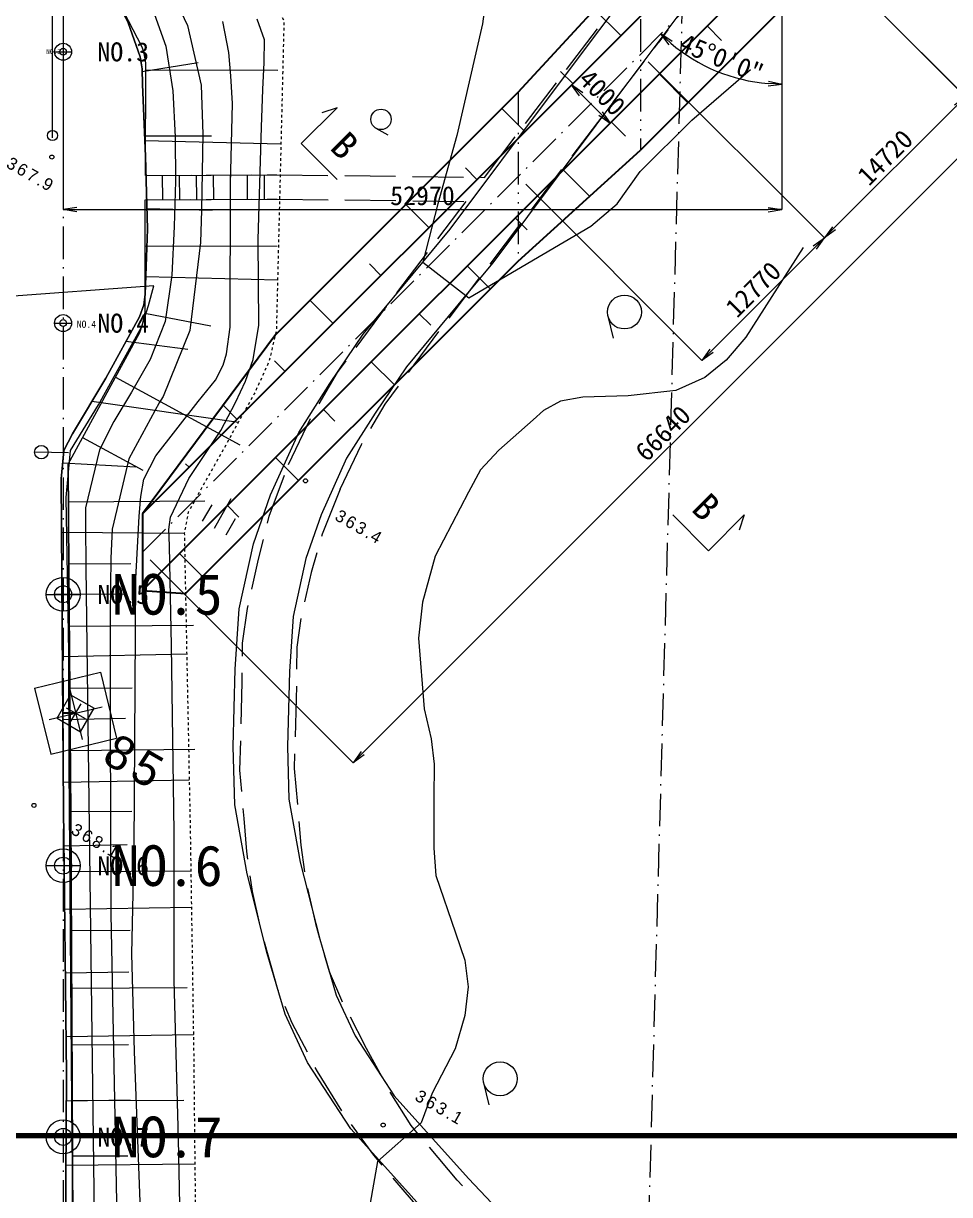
# Model space of a CAD drawing. Header units: millimetres. Extents: x -256476 to 341554, y -216330 to 457415.
# Drawn here: x 72297 to 140557, y 51027 to 137365 of the extents above; entities that cross this region are included whole.
import ezdxf
from ezdxf.enums import TextEntityAlignment as Align

# ---------------------------------------------------------------- set-up
doc = ezdxf.new("R2010")
doc.units = ezdxf.units.MM
doc.header["$LTSCALE"] = 400
doc.header["$PDSIZE"] = 300
for name, pattern in [('561019', [1, 0.5, -0.5]), ('SXF_一点短鎖線', [9.25, 6, -1.5, 0.25, -1.5]), ('SXF_二点短鎖線', [11, 6, -1.5, 0.25, -1.5, 0.25, -1.5])]:
    doc.linetypes.add(name, pattern=pattern)
doc.layers.get('Defpoints').update_dxf_attribs({"color": 153})
for name, color, linetype, lineweight in [('1103000', 8, 'Continuous', 18), ('D-BGD', 7, 'Continuous', 13), ('D-BMK', 2, 'SXF_一点短鎖線', 13), ('D-BMK-HTXT', 7, 'Continuous', 13), ('D-BYP-STR1', 2, 'Continuous', 13), ('D-STR', 1, 'Continuous', 25), ('D-STR-DIM', 7, 'Continuous', 13), ('D-STR-HTXT', 7, 'Continuous', 13), ('D-STR-TXT', 7, 'Continuous', 13), ('D-TTL', 2, 'Continuous', 140), ('●予備設計_LP横断', 7, 'Continuous', 13)]:
    doc.layers.add(name, color=color, linetype=linetype, lineweight=lineweight)
doc.layers.add('D-WORK2', color=11, linetype='Continuous', plot=False)
doc.styles.add('MS UI Gothic', font='MS UI Gothic.ttf')
doc.styles.add('MS ゴシック', font='MS Gothic.ttf')
doc.styles.add('Style-WORKING', font='WORKING.shx')
doc.styles.add('ＭＳ ゴシック', font='MS Gothic.ttf')
doc.dimstyles.new('DIM-400-F', dxfattribs={"dimscale": 400, "dimtxt": 3.5, "dimasz": 2.5, "dimexe": 0, "dimexo": 2, "dimgap": 0.8, "dimtad": 1, "dimdec": 0, "dimzin": 0, "dimdsep": 46, "dimtxsty": 'MS ゴシック', "dimblk": 'OPEN', "dimcen": 0.1, "dimclrd": 256, "dimclre": 256, "dimclrt": 256, "dimaunit": 1, "dimadec": 4, "dimazin": 0, "dimtfac": 1, "dimtdec": 0, "dimtmove": 2, "dimatfit": 3, "dimldrblk": 'OPEN', "dimfxl": 1, "dimtolj": 1, "dimtzin": 0, "dimlwd": -1, "dimlwe": -1, "dimarcsym": 2})

# ---------------------------------------------------------------- blocks, each defined once
blk = doc.blocks.new('M2244_1')
at = {"layer": '1103000', "linetype": 'Continuous', "lineweight": 15}
blk.add_line((0, 0), (2.5, 0), dxfattribs=at)
blk.add_circle((2, -0.001), 0.5, dxfattribs=at)
blk = doc.blocks.new('M6331')
at = {"layer": '●予備設計_LP横断', "linetype": 'Continuous', "lineweight": 9}
blk.add_line((0, -0.75), (1, -0.75), dxfattribs=at)
blk.add_circle((0, 0), 0.75, dxfattribs=at)
blk = doc.blocks.new('M7312')
at = {"layer": '●予備設計_LP横断', "linetype": 'Continuous', "lineweight": 20}
blk.add_circle((0, -0.001), 0.15, dxfattribs=at)
blk = doc.blocks.new('M5255')
at = {"layer": '●予備設計_LP横断', "linetype": 'Continuous', "lineweight": 15}
for p, q in [((-1, -1), (-1, 1)), ((-1, 1), (1, 1)), ((1, -1), (1, 1)), ((-0.8, 0), (0.8, 0)), ((0, -0.8), (0, 0.8)), ((-1, -1), (1, -1))]:
    blk.add_line(p, q, dxfattribs=at)
blk = doc.blocks.new('M6334')
at = {"layer": '●予備設計_LP横断', "linetype": 'Continuous', "lineweight": 9}
for p, q in [((0, -1.25), (0, 1.25)), ((-1, -1.25), (-1, 0.15)), ((1, -1.25), (1, 0.15))]:
    blk.add_line(p, q, dxfattribs=at)
blk = doc.blocks.new('_Open')
at = {"color": 0, "linetype": 'ByBlock', "lineweight": -2}
for p, q in [((-1, 0.167), (0, 0)), ((-1, -0.167), (0, 0)), ((0, 0), (-1, 0))]:
    blk.add_line(p, q, dxfattribs=at)
blk = doc.blocks.new('*D39')
at = {"layer": 'D-STR-DIM', "transparency": 16777216}
for p, q in [((128192, 144710), (128192, 123637)), ((75224, 139410), (75224, 123637)), ((76224, 123637), (127192, 123637))]:
    blk.add_line(p, q, dxfattribs=at)
at = {"layer": 'Defpoints', "color": 0, "transparency": 16777216}
for p in [(128192, 145510, 354000), (75224, 140210, 354000), (128192, 123637)]:
    blk.add_point(p, dxfattribs=at)
at = {"layer": 'D-STR-DIM', "transparency": 16777216, "xscale": 1000, "yscale": 1000, "zscale": 1000, "rotation": 180}
blk.add_blockref('_Open', (75224, 123637), dxfattribs=at)
at = {"layer": 'D-STR-DIM', "transparency": 16777216, "xscale": 1000, "yscale": 1000, "zscale": 1000}
blk.add_blockref('_Open', (128192, 123637), dxfattribs=at)
at = {"layer": 'D-STR-DIM', "transparency": 16777216, "insert": (101708, 124657), "char_height": 1400, "attachment_point": 5, "style": 'MS ゴシック'}
blk.add_mtext('\\A1;52970', dxfattribs=at)
blk = doc.blocks.new('*D121')
at = {"layer": 'D-STR-DIM', "transparency": 16777216}
for p, q in [((118347, 134534), (131328, 121553)), ((109316, 125503), (122297, 112523)), ((123004, 113230), (130621, 120846))]:
    blk.add_line(p, q, dxfattribs=at)
at = {"layer": 'Defpoints', "color": 0, "transparency": 16777216}
for p in [(117781, 135100), (108751, 126069), (131328, 121553)]:
    blk.add_point(p, dxfattribs=at)
at = {"layer": 'D-STR-DIM', "transparency": 16777216, "xscale": 1000, "yscale": 1000, "zscale": 1000}
for p, rotation in [((131328, 121553), 45.00000000000023), ((122297, 112523), 225.0000000000002)]:
    blk.add_blockref('_Open', p, dxfattribs=dict(at, rotation=rotation))
at = {"layer": 'D-STR-DIM', "transparency": 16777216, "insert": (126091, 117759), "char_height": 1400, "attachment_point": 5, "rotation": 45, "style": 'MS ゴシック'}
blk.add_mtext('\\A1;12770', dxfattribs=at)
blk = doc.blocks.new('*D122')
at = {"layer": 'D-STR-DIM', "transparency": 16777216}
for p, q in [((128758, 144945), (141738, 131964)), ((118347, 134534), (131328, 121553)), ((132035, 122260), (141031, 131257))]:
    blk.add_line(p, q, dxfattribs=at)
at = {"layer": 'Defpoints', "color": 0, "transparency": 16777216}
for p in [(128192, 145510), (117781, 135100), (141738, 131964)]:
    blk.add_point(p, dxfattribs=at)
at = {"layer": 'D-STR-DIM', "transparency": 16777216, "xscale": 1000, "yscale": 1000, "zscale": 1000}
for p, rotation in [((141738, 131964), 45.00000000000023), ((131328, 121553), 225.0000000000002)]:
    blk.add_blockref('_Open', p, dxfattribs=dict(at, rotation=rotation))
at = {"layer": 'D-STR-DIM', "transparency": 16777216, "insert": (135812, 127480), "char_height": 1400, "attachment_point": 5, "rotation": 45, "style": 'MS ゴシック'}
blk.add_mtext('\\A1;14720', dxfattribs=at)
blk = doc.blocks.new('*D123')
at = {"layer": 'D-STR-DIM', "transparency": 16777216}
for p, q in [((128758, 144945), (143718, 129984)), ((97298, 83564), (143011, 129277)), ((81630, 97817), (96591, 82856))]:
    blk.add_line(p, q, dxfattribs=at)
at = {"layer": 'Defpoints', "color": 0, "transparency": 16777216}
for p in [(128192, 145510), (143718, 129984), (81064, 98383, -354000)]:
    blk.add_point(p, dxfattribs=at)
at = {"layer": 'D-STR-DIM', "transparency": 16777216, "xscale": 1000, "yscale": 1000, "zscale": 1000}
for p, rotation in [((143718, 129984), 45.00000000000023), ((96591, 82856), 225.0000000000002)]:
    blk.add_blockref('_Open', p, dxfattribs=dict(at, rotation=rotation))
at = {"layer": 'D-STR-DIM', "transparency": 16777216, "insert": (119433, 107142), "char_height": 1400, "attachment_point": 5, "rotation": 45, "style": 'MS ゴシック'}
blk.add_mtext('\\A1;66640', dxfattribs=at)
blk = doc.blocks.new('*D124')
at = {"layer": 'D-STR-DIM', "transparency": 16777216}
for p, q in [((110629, 130776), (112702, 132849)), ((113409, 132142), (114823, 130728)), ((113458, 127948), (115531, 130021))]:
    blk.add_line(p, q, dxfattribs=at)
at = {"layer": 'Defpoints', "color": 0, "transparency": 16777216}
for p in [(110063, 130210), (115531, 130021), (112892, 127382)]:
    blk.add_point(p, dxfattribs=at)
at = {"layer": 'D-STR-DIM', "transparency": 16777216, "xscale": 1000, "yscale": 1000, "zscale": 1000}
for p, rotation in [((112702, 132849), 135), ((115531, 130021), 315)]:
    blk.add_blockref('_Open', p, dxfattribs=dict(at, rotation=rotation))
at = {"layer": 'D-STR-DIM', "transparency": 16777216, "insert": (114951, 132269), "char_height": 1400, "attachment_point": 5, "rotation": 315, "style": 'MS ゴシック'}
blk.add_mtext('\\A1;4000', dxfattribs=at)
blk = doc.blocks.new('*D129')
at = {"layer": 'D-STR-DIM', "transparency": 16777216}
blk.add_line((128192, 144710), (128192, 132895), dxfattribs=at)
blk.add_arc((128192, 145510), 12615, 229.54307, 265.45693, dxfattribs=at)
at = {"layer": 'Defpoints', "color": 0, "transparency": 16777216}
for p in [(128192, 168510), (128192, 145510), (128192, 145510), (121884, 134585), (81064, 98383)]:
    blk.add_point(p, dxfattribs=at)
at = {"layer": 'D-STR-DIM', "transparency": 16777216, "xscale": 1000, "yscale": 1000, "zscale": 1000}
for p, rotation in [((119272, 136590), 137.2715349077288), ((128192, 132895), 357.7284650932845)]:
    blk.add_blockref('_Open', p, dxfattribs=dict(at, rotation=rotation))
at = {"layer": 'D-STR-DIM', "transparency": 16777216, "insert": (123755, 134798), "char_height": 1400, "attachment_point": 5, "rotation": 337.5, "style": 'MS ゴシック'}
blk.add_mtext('\\A1;45°0\'0"', dxfattribs=at)

msp = doc.modelspace()

# ---------------------------------------------------------------- linework, layer by layer
at = {"layer": 'D-BGD', "linetype": 'SXF_一点短鎖線'}
msp.add_line((121690.4, 169343.2, 0), (117843.6, 29905.5, 0), dxfattribs=at)
at = {"layer": 'D-BGD', "linetype": 'Continuous'}
for p, q in [((112333.1, 133979.4, 363586), (114601.7, 136965, 363563)), ((119792.4, 136889.2, 363533), (119131, 135991.3, 363550)), ((118795.3, 135549.9, 363554), (119131, 135991.3, 363550)), ((81048.1, 133824.5), (85177.9, 134491.8)), ((81311.2, 133946.9), (91039.2, 133914.6)), ((115770.9, 131568.5, 363586), (118039.5, 134554.1, 363562)), ((109306.9, 129999.1, 363618), (111576.4, 132984.1, 363594)), ((112746.8, 127585.7, 363618), (115015.1, 130572.7, 363594)), ((81239.3, 128724), (91275.4, 128477.3)), ((81297.6, 129087.2), (86148.6, 129078.6)), ((106281.6, 126018.2, 363650), (108551.1, 129003.2, 363626)), ((81283.9, 126153.8, 368400), (90981.1, 126208.5, 363640)), ((81283.9, 126153.8, 368400), (84650.1, 126172.8, 366748)), ((82533.7, 126160.9, 367786), (82544.9, 124364.4, 367788)), ((83783.5, 126168, 367173), (83794.7, 124371.5, 367175)), ((85033.3, 126175.1, 366559), (85043.1, 124378.2, 366562)), ((85772.7, 126179.2, 366197), (89138.9, 126198.2, 364544)), ((86283.9, 126181.7, 365946), (86294.2, 124385.7, 365948)), ((87533.7, 126188.9, 365332), (87543.5, 124391.9, 365335)), ((88783.5, 126196, 364719), (88793.3, 124399, 364722)), ((90033.3, 126203.1, 364105), (90043.1, 124406.2, 364108)), ((90260.1, 126204.2, 363994), (90981.1, 126208.5, 363640)), ((90981.1, 126208.5, 363640), (94730.6, 126161.7, 363642)), ((95981.3, 126146.4, 363643), (99730.7, 126099.6, 363646)), ((100980.1, 126083.9, 363647), (104730.1, 126038, 363649)), ((109722.4, 123604.4, 363649), (111990.6, 126591.3, 363626)), ((105980.3, 126021.8, 363650), (106281.6, 126018.2, 363650)), ((81278.1, 124357.8, 368410), (90997.6, 124411.2, 363640)), ((81278.1, 124357.8, 368410), (84644.3, 124376.7, 366758)), ((85766.3, 124382.3, 366207), (89133.4, 124400.8, 364555)), ((90254.6, 124406.9, 364004), (90997.6, 124411.2, 363640)), ((90997.6, 124411.2, 363640), (94747.1, 124364.4, 363645)), ((95997.8, 124349.1, 363647), (99747.3, 124302.3, 363653)), ((81394.7, 123716.6), (86217.2, 123595.3)), ((100996.6, 124286.6, 363654), (104746.6, 124240.7, 363660)), ((102832, 121481.8, 363684), (104923.8, 124238, 363660)), ((106697.9, 119623, 363681), (108967.1, 122609.4, 363657)), ((81278.1, 120966.7), (90997.4, 120939.4)), ((99808.8, 117498.6, 363719), (102076.2, 120486, 363693)), ((81324.8, 118709.2), (91029.4, 118470.6)), ((103673.5, 115641.6, 363713), (105942.6, 118628, 363689)), ((81240.7, 116005.4), (86114.1, 115072.6)), ((96827.3, 113485.6, 363720), (99062, 116496.4, 363720)), ((115380, 115792.7), (115773.3, 114173.3)), ((100685.5, 111633.4, 363720), (102920.3, 114644.3, 363720)), ((79856.7, 113939.3), (84407.3, 113354)), ((79085.3, 111292.6), (88242.5, 106294.2)), ((77349.3, 109510.6), (88146.1, 107970)), ((91840.8, 104848.7, 363720), (93457, 108232.3, 363681)), ((76659, 106850.8), (81109.4, 104419.6)), ((75188.9, 104962.5), (80572.8, 104683.8)), ((75612.5, 102100.5), (85655.8, 102175.4)), ((75116.2, 99858.1), (84152.9, 99793.5)), ((75641.7, 97516.1), (80222.5, 97559)), ((75146.4, 95280), (79694.2, 95309.7)), ((75684.6, 92935.3), (84841.1, 93012.5)), ((75176.6, 90702), (84331, 90885.1)), ((73124.5, 88349.1, 368268), (77982, 89531.7, 368268)), ((77982, 89531.7, 368268), (79164.6, 84674.2, 368268)), ((73124.5, 88349.1, 368268), (74307.1, 83491.6, 368268)), ((75671.1, 88455.1, 368268), (76618, 84568.2, 368268)), ((75718.9, 88359.6), (80303.3, 88388.8)), ((92412.9, 88514.8, 363856), (92317.4, 84766.8, 363957)), ((74201.1, 86038.2, 368268), (78088, 86985.1, 368268)), ((75207, 86061.6), (79815.4, 86153.7)), ((74307.1, 83491.6, 368268), (79164.6, 84674.2, 368268)), ((75756.8, 83770.2), (84926.9, 83851)), ((75237.4, 81421.2), (84516.6, 81606.7)), ((75799.9, 79270.1), (80295, 79304.5)), ((75281.1, 76748.8), (79941.4, 76831.9)), ((75815.9, 74843.2), (84652.3, 74885.2)), ((75333.9, 72076.5), (84677.9, 72223)), ((75837.1, 70505.7), (80174.7, 70526.9)), ((75386.9, 67383.7), (80069.2, 67457.1)), ((75858.5, 66248.7), (84372.4, 66291.5)), ((96370.9, 64127.2, 363731), (97441.2, 62078.3, 363700)), ((75439.9, 62690.9), (84825, 62838.1)), ((75875.1, 62063.8), (80051.5, 62085.4)), ((98735.8, 59673.1, 363665), (97441.2, 62078.3, 363700)), ((106213.7, 59272.2), (106607, 57652.8)), ((75458.2, 57938.9), (80155, 58000.3)), ((75887, 57950.7), (84118, 57983.1)), ((75910.1, 53877.3), (79987.1, 53886.8)), ((75425.5, 53186.8), (84929.5, 53285.6))]:
    msp.add_line(p, q, dxfattribs=at)
at = {"layer": 'D-BGD', "linetype": '561019', "flags": 128}
msp.add_lwpolyline([(74902.5, 343407.9), (75823.1, 343408.2), (76082.5, 343407.9), (77830.9, 343407.5), (79838.6, 343406.9), (81846.9, 343407.1), (83854.6, 343406.4), (84412.8, 343406.3), (84770.1, 318834.6), (84475.6, 281661.4), (84473.3, 281336.3), (84382, 278261.9), (83557.8, 250595.3), (84214.3, 228976.3), (84914.6, 209522.5), (84945.4, 208325.9), (85754.1, 176830.2), (84663.4, 153451.9), (84819.1, 150441.9), (85737.5, 148361.5), (91499, 137572), (90935.9, 114670.1), (90374.8, 112391.6), (89307.1, 110052.6), (84440.7, 101323.6), (84152.9, 99793.5), (84582.3, 78321.2), (84840.5, 61850.5), (85276, 19925.4), (85807.9, 11154.6), (86000.4, 9533), (87496.1, 6841.6), (94094, -3777), (95177.4, -5399.8), (96522.8, -16975.1), (97637.6, -26567.7), (98470.9, -43418.5), (98676.5, -47150)], dxfattribs=at)
at = {"layer": 'D-BGD', "linetype": 'Continuous', "flags": 128}
for points in [[(74931.1, 150480.8), (75086.2, 147475.7), (75259.1, 146526.3), (75800.7, 145285.3), (76595.9, 143829.3), (77354.6, 142440.5), (80006.7, 137408.4), (80893, 134898.9), (81041.3, 134005.1), (81083.8, 132871.1), (81282.3, 127575.7), (81438.9, 122199.5), (81281.5, 117386.8), (81173.8, 116619.4), (80840.1, 115741.9), (78366.3, 111207.6), (75909.8, 107108.5), (75267.9, 105891.5), (75220.2, 105333), (75090.2, 103796.4)], [(102166.1, 49493.5), (98485, 53592.2), (96437.7, 55871.7), (93245.9, 60775.7), (91594.1, 64319.2), (90272.7, 68790.6), (88784.2, 74675.1), (87870.6, 79759.8), (87746.9, 84067.5), (87911.6, 89769.9), (88202.5, 94196.9), (89259.3, 98993.2), (90512, 102619.3), (92586.8, 107210), (94872.6, 110829.4), (97336.4, 114459.4), (101732.4, 119773.6), (103740.7, 122201.8), (111280.6, 132264.9), (121830.4, 146336.2), (125030.6, 143937.3)], [(125030.6, 143937.3), (114481.3, 129866.8), (106884, 119725.9), (104894.5, 117320.4), (100539.9, 112056.3), (98219.2, 108637), (96117.5, 105309.7), (94232.4, 101139.4), (93115.9, 97906.8), (92174, 93631.5), (91907.7, 89580.3), (91748.2, 84067.4), (91860.5, 80173.5), (92697.1, 75520.6), (94131.1, 69848.4), (95345.5, 65738.5), (96752.4, 62722.1), (99620.8, 58313.2), (101582.3, 56129.2), (105108.2, 52203.9), (110257.6, 46754.8)], [(75366.9, 44644.9), (75471.6, 59890.8), (75250, 79497.4), (75162.8, 92812), (75090.2, 103796.4), (75220.2, 105333), (75267.9, 105891.5), (75909.8, 107108.5), (78366.3, 111207.6), (80840.1, 115741.9), (81173.8, 116619.4), (81281.5, 117386.8), (81438.9, 122199.5), (81282.3, 127575.7), (81083.8, 132871.1), (81041.3, 134005.1), (80893, 134898.9), (80006.7, 137408.4)], [(75090.2, 103796.4), (75162.8, 92812), (75250, 79497.4), (75471.6, 59890.8), (75366.9, 44644.9), (75526.3, 30460.6), (75680.3, 12273.6), (75609.5, -1695.3), (75725.3, -19120), (75660.3, -36327.6), (75681.3, -46671.2)]]:
    msp.add_lwpolyline(points, dxfattribs=at)
for points, elevation in [([(82112.2, 142034.5), (84382.5, 137201.2), (85388.9, 132819.8), (85517.5, 129204.8), (85429.8, 123602.3), (85359, 121211.5), (84557, 114725.4), (82585.1, 109862.2), (82289.4, 109392), (80057.2, 105259.7), (78848.2, 100088.3), (78739.5, 97948.9), (78696.6, 93810.8), (78678, 85605.5), (78746.5, 71712.3), (79211.2, 48020.1)], 366000), ([(106794.3, 142272.9), (106133.1, 137338), (104251.8, 129100.8), (102846.9, 124074.2), (101732.4, 119773.6), (105124.9, 117129.2), (114118.1, 122422.5), (116051.2, 124057.7), (117755.9, 126451.6), (121556.9, 130220.8), (125892.1, 133978.1)], 363000), ([(81712.7, 138720.8), (82798.2, 135693.1), (83315.3, 132388.8), (83477.8, 129001.3), (83496.1, 125724.2), (83405.8, 122382.7), (83240.4, 118804.1), (82737.1, 115400.1), (81627.4, 112584.6), (80253.3, 110184.1), (78953.5, 108021.1), (77898.9, 105923.6), (76874.4, 101653.1), (76859.9, 100456.1), (76890.5, 97258.5), (78069.7, 5404)], 367000), ([(81066.4, 45909.8), (80489.2, 61578.8), (80283, 68782.9), (80466.4, 76572.7), (80578.2, 96442.1), (80832.9, 101032.9), (80943, 102496.7), (81180.4, 103760.5), (82061.5, 105486), (85177.6, 109494.3), (86442, 111055.9), (87028.2, 112178), (87264, 113013.7), (87526.7, 114975.7), (87556.3, 125521.9), (87701.7, 131453.5), (87574.8, 133510.3), (87424, 135224.5), (87000.6, 137503.7)], 365000), ([(84011.5, 40625.1), (83721.8, 55118.5), (83413, 66841.9), (83398.2, 77726.1), (83208.7, 91500.9), (83108.4, 96313), (83064.3, 98852.9), (83006, 100053.7), (83141.4, 100973.5), (84477.5, 103807.7), (86844, 107366.8), (87933.3, 109422.4), (88671.4, 110991.3), (89232.8, 112590.2), (89640.8, 115115.8), (89606.8, 121445.8), (89843.2, 129723.1), (89936.2, 132495.5), (90047.2, 134474.5), (90054.3, 136146.3), (89535.9, 137670.4)], 364000), ([(129770.8, 120838.3), (125543.2, 114230), (124094.5, 112542.5), (122520, 111256.1), (120390.8, 110301.1), (116877.7, 109904.1), (113515, 109815), (111889, 109524.7), (110635.3, 108834.7), (109875.5, 108138.8), (107340.9, 105904.7), (105996.7, 104457), (105093.4, 102819.3), (102643.8, 98092.2), (101713.9, 94694.7), (101427, 92054.5), (101830.2, 86836.4), (102342.4, 84619.2), (102570.5, 82746.4), (102554.6, 80238.7), (102553.6, 76566.8), (102688.9, 74546.7), (104138.3, 70334), (104828.2, 68307.6), (105066.7, 66336.6), (104830.3, 64227.8), (104113.9, 61781.4), (102423.9, 58508.2), (101607.3, 56305.1), (98403.9, 53461.2), (95804.5, 38817.7)], 363000), ([(81490.6, -13362.2), (80978.7, -5451.8), (79911.7, -3971.1), (78843.8, -3005.4), (76972.8, -1661.2), (76581.4, -564.3), (76585.9, 1516.3), (76401.9, 26216.8), (75896.2, 54772.3), (75666.5, 82493.4), (75641.6, 91000.4), (75446, 102426.9), (75767.7, 105874.1), (77817.8, 109254), (81028.4, 115012), (81512.1, 116559.9), (81904.5, 118031), (70578.6, 117185.8), (70678.3, 90301.9), (70914.1, 68472.6), (71072.3, 59509.5)], 368000)]:
    msp.add_lwpolyline(points, dxfattribs=dict(at, elevation=elevation))
at = {"layer": 'D-BGD', "linetype": 'Continuous', "extrusion": (0.078534, -0.058252, 0.995208), "elevation": 362970.5}
msp.add_lwpolyline([(143848.3, 25167), (146524.3, 25453.4), (147582.5, 25453.4)], dxfattribs=at)
at = {"layer": 'D-BGD', "linetype": 'Continuous', "extrusion": (0.084581, -0.062761, 0.994438), "elevation": 363206.9}
msp.add_lwpolyline([(144659.1, 23824.2), (146747, 24052.1), (148396.2, 24052.1)], dxfattribs=at)
at = {"layer": 'D-BGD', "linetype": 'Continuous', "extrusion": (-0.200438, 0.108043, 0.973731), "elevation": 346129.3}
msp.add_lwpolyline([(-136077.2, 117184.5), (-139703.2, 117008.8), (-139823.2, 117013.2)], dxfattribs=at)
at = {"layer": 'D-BGD', "linetype": 'Continuous', "extrusion": (-0.380823, 0.153873, 0.911755), "elevation": 312781.5}
msp.add_lwpolyline([(-127030.8, 191417.8), (-127545.4, 191339.9), (-130773.1, 191242.5)], dxfattribs=at)
at = {"layer": 'D-BGD', "linetype": 'Continuous', "extrusion": (-0.20398, 0.109739, 0.972805), "elevation": 345628.8}
msp.add_lwpolyline([(-136048.6, 118685.5), (-132485.4, 119117.2), (-132328.4, 119151.7)], dxfattribs=at)
at = {"layer": 'D-BGD', "linetype": 'Continuous', "extrusion": (0.902336, -0.203961, 0.379722), "elevation": 199112.9}
msp.add_lwpolyline([(112965.8, 311676.8), (115228.1, 311709.2), (116712.1, 311610.9)], dxfattribs=at)
at = {"layer": 'D-BGD', "linetype": 'Continuous', "extrusion": (0.682661, -0.160709, 0.712844), "elevation": 307709.1}
msp.add_lwpolyline([(117253.4, 206101.2), (115741.8, 206212.4), (113507.9, 206166.7)], dxfattribs=at)
at = {"layer": 'D-BGD', "linetype": 'Continuous', "extrusion": (0.00747, -0.013079, 0.999887), "elevation": 363310}
msp.add_lwpolyline([(85719.3, 95489), (85730, 96447.1), (86097.2, 98992.8), (86144.1, 99206.9)], dxfattribs=at)
at = {"layer": 'D-BGD', "linetype": 'Continuous', "extrusion": (0.004569, -0.014872, 0.999879), "elevation": 362909.3}
msp.add_lwpolyline([(91087.4, 98900.5), (90787.6, 96791.2), (90767.9, 95171.4)], dxfattribs=at)
at = {"layer": 'D-BGD', "linetype": 'Continuous', "extrusion": (0.945592, -0.014998, 0.325009), "elevation": 200529.4}
msp.add_lwpolyline([(87121.9, 315906.4), (90190.9, 315821.8), (90870.5, 315831.3)], dxfattribs=at)
at = {"layer": 'D-BGD', "linetype": 'Continuous', "extrusion": (0.339856, 0.016343, 0.940336), "elevation": 373640.5}
msp.add_lwpolyline([(76401.1, 37180.1), (77983.9, 37244.8), (80143, 37077.2)], dxfattribs=at)
at = {"layer": 'D-BGD', "linetype": 'Continuous', "extrusion": (0.34814, 0.016556, 0.937296), "elevation": 374678.4}
msp.add_lwpolyline([(79039.5, 36743.1), (77963.9, 36826.3), (75295.1, 36711.6)], dxfattribs=at)
at = {"layer": 'D-BGD', "linetype": 'Continuous', "extrusion": (0.018728, -0.014268, 0.999723), "elevation": 364403.2}
msp.add_lwpolyline([(114103.3, -16182.9), (114506.7, -15772.3), (116321.9, -14144.1), (116866.6, -13648.6)], dxfattribs=at)
at = {"layer": 'D-BGD', "linetype": 'Continuous', "extrusion": (-0.038001, -0.020124, 0.999075), "elevation": 358524.2}
msp.add_lwpolyline([(-26067.6, 134125.9), (-24447.9, 133428.3), (-22579.3, 132753.8)], dxfattribs=at)
at = {"layer": 'D-BGD', "linetype": 'Continuous', "extrusion": (0.013318, -0.012024, 0.999839), "elevation": 364136.9}
msp.add_lwpolyline([(84901.4, 75234), (84328.8, 77760.4), (84163.7, 78908.4)], dxfattribs=at)
at = {"layer": 'D-BGD', "linetype": 'Continuous', "extrusion": (-0.038127, -0.024926, 0.998962), "elevation": 358115.4}
msp.add_lwpolyline([(-10567.8, 134754.5), (-8106.6, 133832.5), (-7034.3, 133503.2)], dxfattribs=at)
at = {"layer": 'D-BGD', "linetype": 'Continuous', "extrusion": (0.046205, 0.000400853, 0.998932), "elevation": 367635.2}
msp.add_lwpolyline([(65243.9, -74762.6), (65348.1, -74719.4), (68852.7, -73745.5)], dxfattribs=at)
at = {"layer": 'D-BGD', "linetype": 'Continuous', "extrusion": (0.02848, -0.006558, 0.999573), "elevation": 365892.6}
msp.add_lwpolyline([(88181.7, -65972.4), (87034.4, -66610.3), (85171.9, -67957), (85067, -68047.4)], dxfattribs=at)
at = {"layer": 'D-BGD', "linetype": 'Continuous', "extrusion": (-0.022901, -0.02594, 0.999401), "elevation": 359771.6}
msp.add_lwpolyline([(29172.8, 120334.3), (26919.7, 121201.3), (25715.7, 121779.3)], dxfattribs=at)
at = {"layer": 'D-BGD', "linetype": 'Continuous', "extrusion": (0.029345, 0.002341, 0.999567), "elevation": 366440.4}
msp.add_lwpolyline([(49413, -89256.9), (52435.8, -87694.4), (52755.8, -87558.5)], dxfattribs=at)
at = {"layer": 'D-BGD', "linetype": 'Continuous', "extrusion": (-0.012542, -0.027649, 0.999539), "elevation": 360616}
msp.add_lwpolyline([(69443.2, 103397.5), (68675.4, 103759.8), (66263.7, 105373.7)], dxfattribs=at)
at = {"layer": 'D-BGD', "linetype": 'Continuous', "extrusion": (-0.001753, -0.017737, 0.999841), "elevation": 362413.5}
msp.add_lwpolyline([(93029.8, 69125.8), (92333.9, 69799.1), (90481.9, 71875)], dxfattribs=at)
at = {"layer": 'D-BGD', "linetype": 'Continuous', "extrusion": (-0.348703, -0.311412, 0.883985), "elevation": 268772.5}
msp.add_lwpolyline([(31180.2, 269379.5), (30592.3, 269379.5), (27431.7, 269469.3)], dxfattribs=at)
at = {"layer": 'D-BGD', "linetype": 'Continuous', "extrusion": (-0.340319, -0.303658, 0.88993), "elevation": 273808.6}
msp.add_lwpolyline([(31040.8, 262793.7), (30504.5, 262793.7), (27292.7, 262883.6)], dxfattribs=at)
at = {"layer": 'D-BGD', "linetype": 'Continuous'}
for points in [[(81283.9, 126153.8, 368400), (81313.7, 134452.9, 368350), (81252.8, 134868.6, 368370), (81184, 135150.3, 368380), (81036.4, 135615.8, 368420), (76035.1, 145295.9, 368260), (75605, 146373.6, 368280), (75345, 147526.5, 368300), (75046.6, 162358.2, 368510), (74968.8, 180984.7, 368490), (75055.5, 201362.3, 368470), (74929.9, 225102.9, 368280), (74848.8, 264331.7, 368370), (74982.5, 277888.4, 368370), (74892.4, 312105, 368360), (74813.5, 327398.7, 368250), (74989.3, 342834.4, 367880)], [(81283.9, 126153.8, 368400), (81313.7, 134452.9, 368350), (81252.8, 134868.6, 368370), (81184, 135150.3, 368380), (81036.4, 135615.8, 368420), (76035.1, 145295.9, 368260), (75605, 146373.6, 368280), (75345, 147526.5, 368300)], [(75586.1, 104883.9, 368450), (80879.8, 114574.9, 368460), (81103.6, 115265.2, 368490), (81258.2, 116076, 368460), (81278.1, 124357.8, 368410)], [(76187, -46681.7, 368860), (76121.6, -20340.9, 368790), (76127.7, 4431.4, 368700), (75974, 29307.1, 368690), (75906.8, 54052.2, 368530), (75795.8, 79122.5, 368450), (75648.1, 97085.6, 368380), (75586.1, 104883.9, 368450), (80879.8, 114574.9, 368460), (81103.6, 115265.2, 368490), (81258.2, 116076, 368460), (81278.1, 124357.8, 368410)], [(75586.1, 104883.9, 368450), (75648.1, 97085.6, 368380), (75795.8, 79122.5, 368450), (75906.8, 54052.2, 368530), (75974, 29307.1, 368690), (76127.7, 4431.4, 368700), (76121.6, -20340.9, 368790), (76187, -46681.7, 368860)]]:
    msp.add_polyline3d(points, dxfattribs=at)
for centre, radius in [((74444.7, 129104.7, 368210), 375), ((116594.2, 116087.5), 1249.9), ((107427.9, 59567), 1249.9)]:
    msp.add_circle(centre, radius, dxfattribs=at)
at = {"layer": 'D-BMK'}
msp.add_line((81064.4, 98382.8), (128192, 145510.4), dxfattribs=at)
at = {"layer": 'D-BMK', "linetype": 'SXF_一点短鎖線', "flags": 128}
msp.add_lwpolyline([(75224.1, 425796.4), (75224.1, -46661.6)], dxfattribs=at)
at = {"layer": 'D-BMK-HTXT'}
for p, q in [((74599.1, 135276.4, 0), (75849.1, 135276.4, 0)), ((74599.1, 115276.4, 0), (75849.1, 115276.4, 0)), ((74599.1, 95280.5), (75849.1, 95280.5)), ((74599.1, 75276.4, 0), (75849.1, 75276.4, 0)), ((74599.1, 55276.4, 0), (75849.1, 55276.4, 0))]:
    msp.add_line(p, q, dxfattribs=at)
for centre in [(75224.1, 135276.4, 0), (75224.1, 115276.4, 0), (75224.1, 95280.5), (75224.1, 75276.4, 0), (75224.1, 55276.4, 0)]:
    msp.add_circle(centre, 625, dxfattribs=at)
at = {"layer": 'D-BYP-STR1'}
for p, q in [((74437.7, 128940.3), (74437.7, 158910.4)), ((116322.1, 136468.9), (114391, 138400)), ((122686.1, 137176), (123746.7, 136115.4)), ((112786.6, 132933.4), (111891.5, 133828.5)), ((119150.5, 133640.5), (121271.9, 131519.2)), ((109251, 129397.9), (107554, 131094.9)), ((115615, 130105), (116674.6, 129045.4)), ((105715.5, 125862.3), (104867, 126710.9)), ((112079.5, 126569.4), (114024.3, 124624.6)), ((102180, 122326.8), (100482.9, 124023.9)), ((108543.9, 123033.9), (109429.2, 122148.7)), ((98644.4, 118791.3), (97795.9, 119639.8)), ((105008.4, 119498.4), (106705.5, 117801.3)), ((95108.9, 115255.7), (93411.9, 116952.8)), ((101472.9, 115962.8), (102321.4, 115114.3)), ((91573.4, 111720.2), (90798.3, 112495.2)), ((97937.3, 112427.3), (99634.4, 110730.3)), ((88037.8, 108184.7), (87009.3, 109213.3)), ((94401.8, 108891.8), (95250.3, 108043.2)), ((90866.3, 105356.2), (92563.3, 103659.2)), ((84502.3, 104649.1), (84248.8, 104902.7)), ((87330.7, 101820.7), (88179.3, 100972.2)), ((83795.2, 98285.2), (85492.3, 96588.1))]:
    msp.add_line(p, q, dxfattribs=at)
at = {"layer": 'D-BYP-STR1', "linetype": 'SXF_二点短鎖線'}
for p, q in [((117781.4, 142071.7), (117781.4, 128028.7)), ((108750.7, 132291.7), (108750.7, 119846.6))]:
    msp.add_line(p, q, dxfattribs=at)
at = {"layer": 'D-STR'}
for p, q in [((126192, 146338.8), (81064.4, 101211.2)), ((130192, 144682), (81064.4, 95554.3)), ((133192, 143439.3), (117781.4, 128028.7)), ((108750.7, 132291.7), (117781.4, 142071.7)), ((108750.7, 119846.6), (117781.4, 128028.7)), ((90872.8, 114413.7), (81064.4, 101211.2)), ((81064.4, 101211.2, -354000), (81064.4, 95554.3, -354000)), ((81064.4, 95554.3), (84242, 95337.8))]:
    msp.add_line(p, q, dxfattribs=at)
for points in [[(108750.7, 132291.7), (90872.8, 114413.7)], [(108750.7, 119846.6), (84242, 95337.8)]]:
    msp.add_lwpolyline(points, dxfattribs=at)
at = {"layer": 'D-STR-HTXT'}
for points in [[(95417.2, 125867.2), (92777.4, 128507.1), (95417.2, 131146.9), (94285.9, 130769.8)], [(120149.2, 101135.3), (122789, 98495.4), (125428.9, 101135.3), (125051.8, 100003.9)]]:
    msp.add_lwpolyline(points, dxfattribs=at)
at = {"layer": 'D-TTL'}
msp.add_lwpolyline([(6957.3, 275351.6), (326957.3, 275351.6), (326957.3, 55351.6), (6957.3, 55351.6)], close=True, dxfattribs=at)
at = {"layer": 'D-WORK2', "ltscale": 1500}
msp.add_line((76144.6, 86511.6, 368268), (75224.1, 86511.6), dxfattribs=at)
at = {"layer": 'Defpoints', "linetype": 'Continuous', "lineweight": 13}
for p, q in [((74974.1, 135276.4, 65818.6), (75474.1, 135276.4, -65818.6)), ((74974.1, 135276.4, 0), (75474.1, 135276.4, 0)), ((74974.1, 115276.4, 0), (75474.1, 115276.4, 0)), ((73974.1, 95276.4, 329093), (76474.1, 95276.4, -329093)), ((73974.1, 75276.4, 329093), (76474.1, 75276.4, -329093)), ((73974.1, 55276.4, 329093), (76474.1, 55276.4, -329093))]:
    msp.add_line(p, q, dxfattribs=at)
for centre, radius in [((75224.1, 135276.4, 0), 250), ((75224.1, 135276.4, 0), 250), ((75224.1, 115276.4, 0), 250), ((75224.1, 95276.4, 0), 1250), ((75224.1, 75276.4, 0), 1250), ((75224.1, 55276.4, 0), 1250)]:
    msp.add_circle(centre, radius, dxfattribs=at)

# ---------------------------------------------------------------- block references
at = {"layer": 'D-BGD', "linetype": 'Continuous', "lineweight": 9, "xscale": 1000, "yscale": 1000, "zscale": 1000, "rotation": 330.1091246385173}
for name, p in [('M6331', (98652.4, 130291.6)), ('M6334', (86993.3, 101247.2))]:
    msp.add_blockref(name, p, dxfattribs=at)
at = {"layer": 'D-BGD', "linetype": 'Continuous', "lineweight": 20, "xscale": 1000, "yscale": 1000, "zscale": 1000, "rotation": 330.1091246385173}
for p in [(74389, 127514.9, 367859), (93089.1, 103643.2, 363380), (73073.5, 79716.1, 368080), (98813.5, 56154.3, 363061)]:
    msp.add_blockref('M7312', p, dxfattribs=at)
at = {"layer": 'D-BGD', "linetype": 'Continuous', "lineweight": 15, "xscale": 1000, "yscale": 1000, "zscale": 1000}
for name, p, rotation in [('M2244_1', (75615.6, 105715.8), 178.8475168330848), ('M5255', (76146.9, 86513.7, 368268), 330.1091246385173)]:
    msp.add_blockref(name, p, dxfattribs=dict(at, rotation=rotation))

# ---------------------------------------------------------------- texts
at = {"layer": 'D-BGD', "linetype": 'Continuous', "char_height": 900, "attachment_point": 7, "rotation": 330.109125, "line_spacing_factor": 0.722892, "style": 'Style-WORKING'}
for s, insert in [('\\T1.287;367.9', (70953.2, 126783.8)), ('\\T1.281;363.4', (95174, 100792.1)), ('\\T1.315;368.1', (75726.6, 77661.6, 368080)), ('\\T1.315;363.1', (101072.1, 58019.6))]:
    msp.add_mtext(s, dxfattribs=dict(at, insert=insert))
at = {"layer": 'D-BMK-HTXT', "style": 'MS ゴシック'}
for s, p in [('NO.3  ', (77746.8, 134566.9, -354000)), ('NO.4', (77746.8, 114566.9, -354000)), ('NO.5', (77746.8, 94571, -354000)), ('NO.6', (77746.8, 74566.9, -354000)), ('NO.7', (77746.8, 54566.9, -354000))]:
    msp.add_text(s, height=1400, dxfattribs=at).set_placement(p)
at = {"layer": 'D-STR-TXT', "style": 'ＭＳ ゴシック'}
for p in [(95981.5, 128361.7), (122622.1, 101721.1)]:
    msp.add_text('B', height=2000, rotation=315, dxfattribs=at).set_placement(p, align=Align.MIDDLE_CENTER)
at = {"layer": 'Defpoints', "style": 'ＭＳ ゴシック'}
msp.add_text('NO.4', height=525, dxfattribs=at).set_placement((76226.6, 114927.6, -329093))
for s, p in [('NO.5', (78806.6, 93776.4)), ('NO.6', (78806.6, 73776.4)), ('NO.7', (78806.6, 53776.4))]:
    msp.add_text(s, height=3000, rotation=360, dxfattribs=at).set_placement(p)
at = {"layer": 'Defpoints', "linetype": 'Continuous', "lineweight": 13, "insert": (73969, 135283.2, 0), "char_height": 350, "attachment_point": 4, "rotation": 0.563701, "style": 'ＭＳ ゴシック'}
msp.add_mtext('NO.3 ', dxfattribs=at)
at = {"layer": 'Defpoints', "linetype": 'Continuous', "insert": (77966.2, 82934.1), "char_height": 2500, "attachment_point": 7, "rotation": 330.109125, "line_spacing_factor": 0.722892, "style": 'MS UI Gothic'}
msp.add_mtext('\\FWORKING.shx;\\T1.250;85', dxfattribs=at)

# ---------------------------------------------------------------- dimensions: what is measured, and where the dimension line sits
at = {"layer": 'D-STR-DIM'}
dim = msp.add_angular_dim_2l(base=(121884.5, 134585.5), line1=((128192, 168510.4), (128192, 145510.4)), line2=((128192, 145510.4), (81064.4, 98382.8)), dimstyle='DIM-400-F', dxfattribs=at)
dim.commit()
dim.dimension.update_dxf_attribs({"geometry": '*D129', "text_midpoint": (123754.8, 134798)})
dim = msp.add_linear_dim(base=(128192, 123637.2, -354000), p1=(75224.1, 140210.4), p2=(128192, 145510.4), dimstyle='DIM-400-F', override={"dimrnd": 10}, dxfattribs=at)
dim.commit()
dim.dimension.update_dxf_attribs({"geometry": '*D39', "text_midpoint": (101708, 124657.2, -354000)})
dim = msp.add_linear_dim(base=(143718.3, 129984.1), p1=(81064.4, 98382.8, -354000), p2=(128192, 145510.4), angle=225, text='66640', dimstyle='DIM-400-F', override={"dimrnd": 10}, dxfattribs=at)
dim.commit()
dim.dimension.update_dxf_attribs({"geometry": '*D123', "text_midpoint": (119433.2, 107141.5)})
for base, p1, p2, picture, middle in [((141738.4, 131964), (117781.4, 135099.8), (128192, 145510.4), '*D122', (135811.8, 127479.9)), ((131327.7, 121553.4), (108750.7, 126069.1), (117781.4, 135099.8), '*D121', (126091.2, 117759.3))]:
    dim = msp.add_linear_dim(base=base, p1=p1, p2=p2, angle=225, dimstyle='DIM-400-F', override={"dimrnd": 10}, dxfattribs=at)
    dim.commit()
    dim.dimension.update_dxf_attribs({"geometry": picture, "text_midpoint": middle})
dim = msp.add_aligned_dim(p1=(110063.5, 130210.3), p2=(112891.9, 127381.9), distance=3731.7, dimstyle='DIM-400-F', dxfattribs=at)
dim.commit()
dim.dimension.update_dxf_attribs({"geometry": '*D124', "text_midpoint": (114950.8, 132269.2)})

doc.saveas('drawing.dxf')
